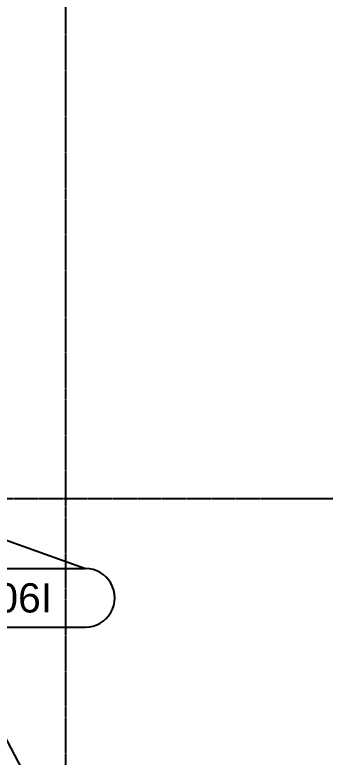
# Model space of a CAD drawing. Header units: inches. Extents: x -21257 to 11444, y 0 to 8704.
# Drawn here: x 5707.3 to 5834.7, y 1129.4 to 1433.8 of the extents above; entities that cross this region are included whole.
import ezdxf
from ezdxf.enums import TextEntityAlignment as Align

# ---------------------------------------------------------------- set-up
doc = ezdxf.new("R2010")
doc.units = ezdxf.units.IN
doc.header["$MEASUREMENT"] = 0
doc.linetypes.add('CENTER2', pattern=[1.125, 0.75, -0.125, 0.125, -0.125])
doc.layers.add('600-CONV-NUMBERS', color=3, linetype='Continuous')
doc.layers.add('Bldg_Cline', color=8, linetype='CENTER2')
doc.styles.get("Standard").update_dxf_attribs({"font": 'helvl.shx'})

# ---------------------------------------------------------------- blocks, each defined once
blk = doc.blocks.new('DCBLOCK')
at = {"linetype": 'Continuous'}
for p, q in [((-0.625, 0), (0, 0)), ((-0.625, -0.25), (0, -0.25))]:
    blk.add_line(p, q, dxfattribs=at)
for centre, start, end in [((-0.625, -0.125), 90, 269.9999), ((0, -0.125), 269.9999, 90)]:
    blk.add_arc(centre, 0.125, start, end)
blk.add_attdef('FORTNAITEM', text='', height=0.125).set_placement((-0.3125, -0.125), align=Align.MIDDLE_CENTER)
at = {"flags": 1}
blk.add_attdef('SERIALNUM', (-0.625, -0.3437), '', height=0.125, dxfattribs=at)
blk = doc.blocks.new('Promise-US15-100330-00-10-003 Bldg Colums')
at = {"layer": 'Bldg_Cline'}
for p, q in [((4800, 7192), (4800, 8)), ((72, 720), (6000, 720))]:
    blk.add_line(p, q, dxfattribs=at)

msp = doc.modelspace()

# ---------------------------------------------------------------- linework, layer by layer
at = {"layer": '600-CONV-NUMBERS', "linetype": 'Continuous'}
for p, q in [((5618.76, 1248.85, 42), (5736.27, 1206.75, 360)), ((5644.76, 1248.95, 30), (5736.27, 1074.75, 360))]:
    msp.add_line(p, q, dxfattribs=at)

# ---------------------------------------------------------------- block references
msp.add_blockref('Promise-US15-100330-00-10-003 Bldg Colums', (928.05, 515.51))
at = {"layer": '600-CONV-NUMBERS', "xscale": 96, "yscale": 96, "zscale": 96}
msp.add_blockref('DCBLOCK', (5736.27, 1206.75, 360), dxfattribs=at).add_auto_attribs({'FORTNAITEM': '606I'})

doc.saveas('drawing.dxf')
